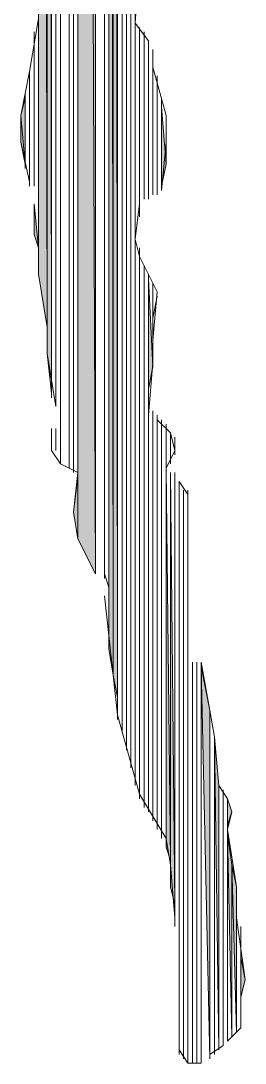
# Model space of a CAD drawing. Header units: millimetres. Extents: x -30643 to 86172, y -19411 to 63186.
# Drawn here: x 83150.8 to 83186.7, y -2411.9 to -2245.5 of the extents above; entities that cross this region are included whole.
import ezdxf

# ---------------------------------------------------------------- set-up
doc = ezdxf.new("R2010")
doc.units = ezdxf.units.MM

msp = doc.modelspace()

# ---------------------------------------------------------------- hatches: boundary and pattern name
h = msp.add_hatch(color=0)
h.dxf.hatch_style = 2
h.paths.add_polyline_path([(83164.84, -2345.75), (83165.54, -2349.97), (83164.84, -1642.07)])
h = msp.add_hatch(color=0)
h.dxf.hatch_style = 2
h.paths.add_polyline_path([(83165.54, -2349.97), (83166.25, -2353.49), (83165.54, -1642.07)])
h = msp.add_hatch(color=0)
h.dxf.hatch_style = 2
h.paths.add_polyline_path([(83162.73, -2333.79), (83162.73, -1642.77), (83159.91, -1643.48)])
h = msp.add_hatch(color=0)
h.dxf.hatch_style = 2
h.paths.add_polyline_path([(83159.91, -2328.16), (83162.73, -2333.79), (83159.91, -1643.48)])
h = msp.add_hatch(color=0)
h.dxf.hatch_style = 2
h.paths.add_polyline_path([(83153.58, -2285.93), (83154.99, -2294.38), (83153.58, -1645.59)])
h = msp.add_hatch(color=0)
h.dxf.hatch_style = 2
h.paths.add_polyline_path([(83154.99, -2298.6), (83155.69, -2304.93), (83154.99, -1644.88)])
h = msp.add_hatch(color=0)
h.dxf.hatch_style = 2
h.paths.add_polyline_path([(83154.99, -2294.38), (83154.99, -2298.6), (83154.99, -1645.59)])
h = msp.add_hatch(color=0)
h.dxf.hatch_style = 2
h.paths.add_polyline_path([(83166.25, -2353.49), (83166.25, -2356.3), (83166.25, -2193.05)])
h = msp.add_hatch(color=0)
h.dxf.hatch_style = 2
h.paths.add_polyline_path([(83167.65, -2359.82), (83167.65, -2361.93), (83167.65, -2195.86)])
h = msp.add_hatch(color=0)
h.dxf.hatch_style = 2
h.paths.add_polyline_path([(83153.58, -2273.27), (83153.58, -2240.2), (83153.58, -2243.01)])
h = msp.add_hatch(color=0)
h.dxf.hatch_style = 2
h.paths.add_polyline_path([(83153.58, -2272.57), (83153.58, -2243.01), (83153.58, -2245.12)])
h = msp.add_hatch(color=0)
h.dxf.hatch_style = 2
h.paths.add_polyline_path([(83169.06, -2280.31), (83169.06, -2277.49), (83169.06, -2246.53)])
h = msp.add_hatch(color=0)
h.dxf.hatch_style = 2
h.paths.add_polyline_path([(83152.88, -2271.86), (83152.88, -2247.23), (83152.88, -2250.05)])
h = msp.add_hatch(color=0)
h.dxf.hatch_style = 2
h.paths.add_polyline_path([(83151.47, -2268.34), (83151.47, -2257.79), (83150.77, -2260.6)])
h = msp.add_hatch(color=0)
h.dxf.hatch_style = 2
h.paths.add_polyline_path([(83173.28, -2271.86), (83173.99, -2268.34), (83173.28, -2259.2)])
h = msp.add_hatch(color=0)
h.dxf.hatch_style = 2
h.paths.add_polyline_path([(83150.77, -2264.82), (83151.47, -2268.34), (83150.77, -2260.6)])
h = msp.add_hatch(color=0)
h.dxf.hatch_style = 2
h.paths.add_polyline_path([(83173.99, -2268.34), (83173.99, -2264.82), (83173.99, -2260.6)])
h = msp.add_hatch(color=0)
h.dxf.hatch_style = 2
h.paths.add_polyline_path([(83152.88, -2279.6), (83153.58, -2281.71), (83152.88, -2274.68)])
h = msp.add_hatch(color=0)
h.dxf.hatch_style = 2
h.paths.add_polyline_path([(83153.58, -2283.12), (83153.58, -2285.23), (83153.58, -2273.97)])
h = msp.add_hatch(color=0)
h.dxf.hatch_style = 2
h.paths.add_polyline_path([(83171.17, -2304.23), (83171.88, -2300.71), (83171.17, -2286.64)])
h = msp.add_hatch(color=0)
h.dxf.hatch_style = 2
h.paths.add_polyline_path([(83171.88, -2295.08), (83171.88, -2292.97), (83171.88, -2288.05)])
h = msp.add_hatch(color=0)
h.dxf.hatch_style = 2
h.paths.add_polyline_path([(83173.99, -2377.41), (83174.69, -2379.52), (83173.99, -2316.9)])
h = msp.add_hatch(color=0)
h.dxf.hatch_style = 2
h.paths.add_polyline_path([(83174.69, -2380.23), (83174.69, -2383.75), (83174.69, -2317.6)])
h = msp.add_hatch(color=0)
h.dxf.hatch_style = 2
h.paths.add_polyline_path([(83174.69, -2383.75), (83175.39, -2386.56), (83174.69, -2317.6)])
h = msp.add_hatch(color=0)
h.dxf.hatch_style = 2
h.paths.add_polyline_path([(83175.39, -2386.56), (83175.39, -2388.67), (83175.39, -2317.6)])
h = msp.add_hatch(color=0)
h.dxf.hatch_style = 2
h.paths.add_polyline_path([(83159.91, -2328.16), (83159.91, -2318.3), (83159.21, -2323.93)])
h = msp.add_hatch(color=0)
h.dxf.hatch_style = 2
h.paths.add_polyline_path([(83181.02, -2411.19), (83181.02, -2355.6), (83179.62, -2348.56)])
h = msp.add_hatch(color=0)
h.dxf.hatch_style = 2
h.paths.add_polyline_path([(83181.02, -2410.49), (83181.02, -2359.12), (83181.02, -2355.6)])
h = msp.add_hatch(color=0)
h.dxf.hatch_style = 2
h.paths.add_polyline_path([(83182.43, -2409.78), (83182.43, -2367.56), (83181.73, -2359.82)])
h = msp.add_hatch(color=0)
h.dxf.hatch_style = 2
h.paths.add_polyline_path([(83183.84, -2373.89), (83184.54, -2371.78), (83183.84, -2369.67)])
h = msp.add_hatch(color=0)
h.dxf.hatch_style = 2
h.paths.add_polyline_path([(83184.54, -2407.67), (83184.54, -2380.23), (83183.84, -2375.3)])
h = msp.add_hatch(color=0)
h.dxf.hatch_style = 2
h.paths.add_polyline_path([(83185.25, -2406.97), (83185.25, -2383.75), (83184.54, -2380.23)])
h = msp.add_hatch(color=0)
h.dxf.hatch_style = 2
h.paths.add_polyline_path([(83185.25, -2406.26), (83185.25, -2388.67), (83185.25, -2383.75)])
h = msp.add_hatch(color=0)
h.dxf.hatch_style = 2
h.paths.add_polyline_path([(83185.95, -2406.26), (83185.95, -2403.45), (83185.95, -2390.08)])
h = msp.add_hatch(color=0)
h.dxf.hatch_style = 2
h.paths.add_polyline_path([(83185.95, -2403.45), (83185.95, -2393.6), (83185.95, -2390.08)])
h = msp.add_hatch(color=0)
h.dxf.hatch_style = 2
h.paths.add_polyline_path([(83185.95, -2403.45), (83185.95, -2401.34), (83185.95, -2393.6)])
h = msp.add_hatch(color=0)
h.dxf.hatch_style = 2
h.paths.add_polyline_path([(83185.95, -2401.34), (83186.65, -2398.52), (83185.95, -2395.01)])

# ---------------------------------------------------------------- linework, layer by layer
at = {"color": 0, "lineweight": 0}
for points in [[(83164.84, -2335.9), (83164.84, -1642.07)], [(83164.84, -2345.75), (83165.54, -2349.97), (83164.84, -1642.07)], [(83165.54, -2349.97), (83165.54, -1642.07)], [(83165.54, -2349.97), (83166.25, -2353.49), (83165.54, -1642.07)], [(83166.25, -2353.49), (83166.25, -1642.07)], [(83158.51, -2316.9), (83158.51, -1644.18)], [(83158.51, -2316.9), (83158.51, -1644.18)], [(83159.21, -2317.6), (83159.21, -1644.18)], [(83159.21, -2317.6), (83159.21, -1644.18)], [(83162.73, -2333.79), (83162.73, -1642.77), (83159.91, -1643.48)], [(83159.91, -2317.6), (83159.91, -1643.48)], [(83159.91, -2317.6), (83159.91, -1643.48)], [(83159.91, -2317.6), (83159.91, -1643.48)], [(83159.91, -2328.16), (83162.73, -2333.79), (83159.91, -1643.48)], [(83162.73, -2333.79), (83162.73, -1642.77)], [(83164.14, -2333.79), (83164.14, -1642.77)], [(83164.14, -2333.79), (83164.14, -1642.77)], [(83164.14, -2334.49), (83164.14, -1642.77)], [(83164.14, -2334.49), (83164.14, -1642.77)], [(83153.58, -2273.27), (83153.58, -1645.59)], [(83153.58, -2273.97), (83153.58, -1645.59)], [(83153.58, -2285.23), (83153.58, -1645.59)], [(83153.58, -2285.93), (83153.58, -1645.59)], [(83153.58, -2285.93), (83154.99, -2294.38), (83153.58, -1645.59)], [(83154.99, -2298.6), (83154.99, -1644.88)], [(83154.99, -2298.6), (83155.69, -2304.93), (83154.99, -1644.88)], [(83154.99, -2294.38), (83154.99, -1645.59)], [(83154.99, -2294.38), (83154.99, -2298.6), (83154.99, -1645.59)], [(83155.69, -2304.93), (83155.69, -1644.88)], [(83155.69, -2304.93), (83155.69, -1644.88)], [(83155.69, -2305.64), (83155.69, -1644.88)], [(83155.69, -2305.64), (83155.69, -1644.88)], [(83156.39, -2307.05), (83156.39, -1644.88)], [(83156.39, -2307.05), (83156.39, -1644.88)], [(83157.1, -2307.75), (83157.1, -1644.88)], [(83157.1, -2307.75), (83157.1, -1644.88)], [(83157.1, -2308.45), (83157.1, -1644.88)], [(83157.1, -2316.19), (83157.1, -1644.88)], [(83157.1, -2316.19), (83157.1, -1644.88)], [(83157.1, -2316.19), (83157.1, -1644.88)], [(83166.25, -2353.49), (83166.25, -2356.3), (83166.25, -2193.05)], [(83166.25, -2356.3), (83166.25, -2194.46)], [(83166.25, -2356.3), (83166.25, -2194.46)], [(83166.25, -2356.3), (83166.25, -2194.46)], [(83166.25, -2356.3), (83166.25, -2194.46)], [(83166.25, -2357.01), (83166.25, -2194.46)], [(83166.25, -2357.01), (83166.25, -2194.46)], [(83166.95, -2357.71), (83166.95, -2195.16)], [(83166.95, -2357.71), (83166.95, -2195.16)], [(83166.95, -2358.41), (83166.95, -2195.86)], [(83166.95, -2358.41), (83166.95, -2195.86)], [(83166.95, -2358.41), (83166.95, -2195.86)], [(83166.95, -2358.41), (83166.95, -2195.86)], [(83166.95, -2359.12), (83166.95, -2195.86)], [(83166.95, -2359.12), (83166.95, -2195.86)], [(83166.95, -2359.12), (83166.95, -2195.86)], [(83166.95, -2359.12), (83166.95, -2195.86)], [(83167.65, -2359.82), (83167.65, -2195.86)], [(83167.65, -2359.82), (83167.65, -2195.86)], [(83167.65, -2359.82), (83167.65, -2195.86)], [(83167.65, -2359.82), (83167.65, -2361.93), (83167.65, -2195.86)], [(83167.65, -2361.93), (83167.65, -2195.86)], [(83167.65, -2361.93), (83167.65, -2195.86)], [(83167.65, -2361.93), (83167.65, -2195.86)], [(83167.65, -2361.93), (83167.65, -2195.86)], [(83167.65, -2361.93), (83167.65, -2195.86)], [(83167.65, -2361.93), (83167.65, -2195.86)], [(83168.36, -2363.34), (83168.36, -2196.57)], [(83168.36, -2363.34), (83168.36, -2216.27)], [(83168.36, -2363.34), (83168.36, -2216.97)], [(83168.36, -2363.34), (83168.36, -2216.97)], [(83168.36, -2363.34), (83168.36, -2216.97)], [(83168.36, -2363.34), (83168.36, -2216.97)], [(83168.36, -2364.04), (83168.36, -2216.97)], [(83168.36, -2364.04), (83168.36, -2216.97)], [(83168.36, -2364.04), (83168.36, -2217.68)], [(83168.36, -2364.04), (83168.36, -2217.68)], [(83168.36, -2364.04), (83168.36, -2217.68)], [(83168.36, -2364.04), (83168.36, -2217.68)], [(83168.36, -2364.75), (83168.36, -2218.38)], [(83168.36, -2364.75), (83168.36, -2218.38)], [(83169.06, -2365.45), (83169.06, -2218.38)], [(83169.06, -2365.45), (83169.06, -2218.38)], [(83169.06, -2365.45), (83169.06, -2218.38)], [(83169.06, -2365.45), (83169.06, -2218.38)], [(83169.06, -2365.45), (83169.06, -2218.38)], [(83169.06, -2365.45), (83169.06, -2218.38)], [(83169.06, -2365.45), (83169.06, -2218.38)], [(83169.06, -2245.83), (83169.06, -2218.38)], [(83169.06, -2245.83), (83169.06, -2218.38)], [(83169.06, -2245.83), (83169.06, -2218.38)], [(83153.58, -2273.27), (83153.58, -2240.2), (83153.58, -2243.01)], [(83153.58, -2272.57), (83153.58, -2243.01), (83153.58, -2245.12)], [(83153.58, -2272.57), (83153.58, -2243.01)], [(83153.58, -2271.86), (83153.58, -2245.12)], [(83153.58, -2271.86), (83153.58, -2245.12)], [(83153.58, -2272.57), (83153.58, -2245.12)], [(83153.58, -2272.57), (83153.58, -2245.12)], [(83153.58, -2271.86), (83153.58, -2245.83)], [(83153.58, -2271.86), (83153.58, -2245.83)], [(83169.06, -2365.45), (83169.06, -2245.83)], [(83169.06, -2365.45), (83169.06, -2245.83)], [(83169.06, -2365.45), (83169.06, -2245.83)], [(83169.06, -2365.45), (83169.06, -2245.83)], [(83169.06, -2365.45), (83169.06, -2245.83)], [(83169.06, -2365.45), (83169.06, -2245.83)], [(83169.06, -2365.45), (83169.06, -2245.83)], [(83169.06, -2365.45), (83169.06, -2245.83)], [(83169.06, -2365.45), (83169.06, -2245.83)], [(83169.06, -2366.15), (83169.06, -2245.83)], [(83169.06, -2366.15), (83169.06, -2245.83)], [(83169.06, -2366.15), (83169.06, -2245.83)], [(83169.06, -2366.15), (83169.06, -2245.83)], [(83169.06, -2366.86), (83169.06, -2246.53)], [(83169.06, -2366.86), (83169.06, -2246.53)], [(83169.06, -2366.86), (83169.06, -2246.53)], [(83169.06, -2280.31), (83169.06, -2277.49), (83169.06, -2246.53)], [(83169.06, -2277.49), (83169.06, -2246.53)], [(83169.06, -2277.49), (83169.06, -2246.53)], [(83169.76, -2276.79), (83169.76, -2246.53)], [(83169.76, -2276.79), (83169.76, -2246.53)], [(83169.76, -2276.79), (83169.76, -2246.53)], [(83169.76, -2276.79), (83169.76, -2246.53)], [(83169.76, -2276.79), (83169.76, -2246.53)], [(83169.76, -2276.79), (83169.76, -2246.53)], [(83169.76, -2276.08), (83169.76, -2246.53)], [(83169.76, -2276.08), (83169.76, -2246.53)], [(83169.76, -2276.08), (83169.76, -2246.53)], [(83169.76, -2276.08), (83169.76, -2246.53)], [(83152.88, -2271.86), (83152.88, -2247.23), (83152.88, -2250.05)], [(83152.88, -2271.86), (83152.88, -2247.23)], [(83169.76, -2274.68), (83169.76, -2247.23)], [(83169.76, -2274.68), (83169.76, -2247.23)], [(83169.76, -2274.68), (83169.76, -2247.23)], [(83169.76, -2274.68), (83169.76, -2247.23)], [(83169.76, -2273.97), (83169.76, -2247.23)], [(83169.76, -2273.97), (83169.76, -2247.23)], [(83169.76, -2273.97), (83169.76, -2247.23)], [(83169.76, -2273.97), (83169.76, -2247.23)], [(83169.76, -2273.97), (83169.76, -2247.23)], [(83169.76, -2273.97), (83169.76, -2247.23)], [(83169.76, -2273.97), (83169.76, -2247.23)], [(83169.76, -2273.97), (83169.76, -2247.23)], [(83169.76, -2273.97), (83169.76, -2247.23)], [(83169.76, -2273.97), (83169.76, -2247.23)], [(83169.76, -2273.97), (83169.76, -2247.23)], [(83169.76, -2273.97), (83169.76, -2247.23)], [(83169.76, -2273.97), (83169.76, -2247.23)], [(83169.76, -2273.97), (83169.76, -2247.23)], [(83169.76, -2273.97), (83169.76, -2247.23)], [(83169.76, -2273.97), (83169.76, -2247.23)], [(83169.76, -2273.97), (83169.76, -2247.23)], [(83169.76, -2273.97), (83169.76, -2247.23)], [(83170.47, -2273.97), (83170.47, -2247.23)], [(83170.47, -2273.97), (83170.47, -2247.23)], [(83170.47, -2273.97), (83170.47, -2247.94)], [(83170.47, -2273.97), (83170.47, -2247.94)], [(83170.47, -2273.97), (83170.47, -2247.94)], [(83170.47, -2273.97), (83170.47, -2247.94)], [(83170.47, -2273.97), (83170.47, -2247.94)], [(83170.47, -2273.97), (83170.47, -2247.94)], [(83170.47, -2273.97), (83170.47, -2247.94)], [(83170.47, -2273.97), (83170.47, -2247.94)], [(83170.47, -2273.97), (83170.47, -2247.94)], [(83170.47, -2273.97), (83170.47, -2247.94)], [(83170.47, -2273.97), (83170.47, -2247.94)], [(83170.47, -2273.97), (83170.47, -2247.94)], [(83170.47, -2273.97), (83170.47, -2247.94)], [(83170.47, -2273.97), (83170.47, -2247.94)], [(83170.47, -2273.97), (83170.47, -2247.94)], [(83170.47, -2273.97), (83170.47, -2247.94)], [(83170.47, -2273.97), (83170.47, -2247.94)], [(83170.47, -2273.97), (83170.47, -2247.94)], [(83170.47, -2273.97), (83170.47, -2247.94)], [(83170.47, -2273.97), (83170.47, -2247.94)], [(83170.47, -2273.97), (83170.47, -2247.94)], [(83170.47, -2273.97), (83170.47, -2247.94)], [(83170.47, -2273.97), (83170.47, -2247.94)], [(83170.47, -2273.97), (83170.47, -2247.94)], [(83171.17, -2273.97), (83171.17, -2248.64)], [(83171.17, -2273.97), (83171.17, -2248.64)], [(83171.17, -2273.97), (83171.17, -2248.64)], [(83171.17, -2273.97), (83171.17, -2248.64)], [(83171.17, -2273.97), (83171.17, -2248.64)], [(83171.17, -2273.97), (83171.17, -2248.64)], [(83171.17, -2273.97), (83171.17, -2248.64)], [(83171.17, -2273.97), (83171.17, -2248.64)], [(83171.17, -2273.97), (83171.17, -2248.64)], [(83171.17, -2273.97), (83171.17, -2248.64)], [(83171.17, -2273.97), (83171.17, -2248.64)], [(83171.17, -2273.97), (83171.17, -2248.64)], [(83171.17, -2273.97), (83171.17, -2248.64)], [(83171.17, -2273.97), (83171.17, -2248.64)], [(83171.17, -2273.97), (83171.17, -2249.34)], [(83171.17, -2273.97), (83171.17, -2249.34)], [(83171.17, -2273.97), (83171.17, -2249.34)], [(83171.17, -2273.97), (83171.17, -2249.34)], [(83171.17, -2273.97), (83171.17, -2249.34)], [(83171.17, -2273.97), (83171.17, -2249.34)], [(83171.17, -2273.97), (83171.17, -2249.34)], [(83171.17, -2273.97), (83171.17, -2249.34)], [(83171.17, -2273.97), (83171.17, -2249.34)], [(83171.17, -2273.97), (83171.17, -2249.34)], [(83171.17, -2273.97), (83171.17, -2249.34)], [(83171.17, -2273.97), (83171.17, -2249.34)], [(83171.17, -2273.97), (83171.17, -2249.34)], [(83171.17, -2273.97), (83171.17, -2249.34)], [(83152.88, -2271.86), (83152.88, -2250.05)], [(83152.88, -2271.86), (83152.88, -2250.05)], [(83152.88, -2271.86), (83152.88, -2250.75)], [(83152.88, -2271.86), (83152.88, -2250.75)], [(83171.88, -2273.27), (83171.88, -2250.05)], [(83171.88, -2273.27), (83171.88, -2250.05)], [(83171.88, -2273.27), (83171.88, -2250.05)], [(83171.88, -2273.27), (83171.88, -2250.05)], [(83171.88, -2273.27), (83171.88, -2250.05)], [(83171.88, -2273.27), (83171.88, -2250.05)], [(83171.88, -2273.27), (83171.88, -2250.05)], [(83171.88, -2273.27), (83171.88, -2250.05)], [(83171.88, -2273.27), (83171.88, -2250.75)], [(83171.88, -2273.27), (83171.88, -2250.75)], [(83171.88, -2273.27), (83171.88, -2251.45)], [(83171.88, -2273.27), (83171.88, -2251.45)], [(83171.88, -2273.27), (83171.88, -2251.45)], [(83171.88, -2273.27), (83171.88, -2251.45)], [(83152.88, -2271.86), (83152.88, -2252.16)], [(83152.88, -2271.86), (83152.88, -2252.16)], [(83171.88, -2273.27), (83171.88, -2252.16)], [(83171.88, -2273.27), (83171.88, -2252.16)], [(83171.88, -2273.27), (83171.88, -2252.86)], [(83171.88, -2273.27), (83171.88, -2252.86)], [(83171.88, -2273.27), (83171.88, -2252.86)], [(83171.88, -2273.27), (83171.88, -2252.86)], [(83171.88, -2273.27), (83171.88, -2252.86)], [(83171.88, -2273.27), (83171.88, -2252.86)], [(83152.17, -2271.86), (83152.17, -2253.57)], [(83152.17, -2271.86), (83152.17, -2253.57)], [(83152.17, -2271.16), (83152.17, -2254.27)], [(83152.17, -2271.16), (83152.17, -2254.27)], [(83152.17, -2270.45), (83152.17, -2254.97)], [(83152.17, -2270.45), (83152.17, -2254.97)], [(83171.88, -2273.27), (83171.88, -2253.57)], [(83171.88, -2273.27), (83171.88, -2253.57)], [(83172.58, -2273.27), (83172.58, -2254.27)], [(83172.58, -2273.27), (83172.58, -2254.27)], [(83172.58, -2273.27), (83172.58, -2254.97)], [(83172.58, -2273.27), (83172.58, -2254.97)], [(83172.58, -2273.27), (83172.58, -2254.97)], [(83172.58, -2273.27), (83172.58, -2254.97)], [(83172.58, -2273.27), (83172.58, -2254.97)], [(83172.58, -2273.27), (83172.58, -2254.97)], [(83152.17, -2270.45), (83152.17, -2255.68)], [(83152.17, -2270.45), (83152.17, -2255.68)], [(83172.58, -2273.27), (83172.58, -2255.68)], [(83172.58, -2273.27), (83172.58, -2255.68)], [(83172.58, -2273.27), (83172.58, -2256.38)], [(83172.58, -2273.27), (83172.58, -2256.38)], [(83151.47, -2268.34), (83151.47, -2257.79), (83150.77, -2260.6)], [(83151.47, -2268.34), (83151.47, -2257.08)], [(83151.47, -2268.34), (83151.47, -2257.08)], [(83151.47, -2269.05), (83151.47, -2257.08)], [(83151.47, -2269.05), (83151.47, -2257.08)], [(83151.47, -2268.34), (83151.47, -2257.79)], [(83172.58, -2273.27), (83172.58, -2257.08)], [(83172.58, -2273.27), (83172.58, -2257.08)], [(83172.58, -2273.27), (83172.58, -2257.08)], [(83172.58, -2273.27), (83172.58, -2257.08)], [(83172.58, -2273.27), (83172.58, -2257.08)], [(83172.58, -2273.27), (83172.58, -2257.08)], [(83173.28, -2272.57), (83173.28, -2257.79)], [(83173.28, -2272.57), (83173.28, -2257.79)], [(83173.28, -2272.57), (83173.28, -2258.49)], [(83173.28, -2272.57), (83173.28, -2258.49)], [(83173.28, -2272.57), (83173.28, -2259.2)], [(83173.28, -2272.57), (83173.28, -2259.2)], [(83173.28, -2271.86), (83173.28, -2259.2)], [(83173.28, -2271.86), (83173.99, -2268.34), (83173.28, -2259.2)], [(83150.77, -2264.82), (83150.77, -2260.6)], [(83150.77, -2264.82), (83151.47, -2268.34), (83150.77, -2260.6)], [(83173.99, -2268.34), (83173.99, -2260.6)], [(83173.99, -2268.34), (83173.99, -2260.6)], [(83173.99, -2268.34), (83173.99, -2260.6)], [(83173.99, -2268.34), (83173.99, -2260.6)], [(83173.99, -2268.34), (83173.99, -2260.6)], [(83173.99, -2268.34), (83173.99, -2264.82), (83173.99, -2260.6)], [(83152.88, -2279.6), (83152.88, -2274.68)], [(83152.88, -2279.6), (83153.58, -2281.71), (83152.88, -2274.68)], [(83153.58, -2282.42), (83153.58, -2273.97)], [(83153.58, -2282.42), (83153.58, -2273.97)], [(83153.58, -2283.12), (83153.58, -2273.97)], [(83153.58, -2283.12), (83153.58, -2273.97)], [(83153.58, -2283.12), (83153.58, -2273.97)], [(83153.58, -2283.12), (83153.58, -2285.23), (83153.58, -2273.97)], [(83153.58, -2285.23), (83153.58, -2273.97)], [(83153.58, -2281.71), (83153.58, -2274.68)], [(83153.58, -2281.71), (83153.58, -2274.68)], [(83153.58, -2281.71), (83153.58, -2274.68)], [(83153.58, -2281.71), (83153.58, -2274.68)], [(83152.88, -2276.08), (83152.88, -2279.6)], [(83169.06, -2366.86), (83169.06, -2280.31)], [(83169.06, -2367.56), (83169.06, -2281.01)], [(83169.06, -2367.56), (83169.06, -2281.01)], [(83169.76, -2368.27), (83169.76, -2281.71)], [(83169.76, -2368.27), (83169.76, -2281.71)], [(83169.76, -2368.27), (83169.76, -2281.71)], [(83169.76, -2368.27), (83169.76, -2281.71)], [(83169.76, -2368.27), (83169.76, -2281.71)], [(83169.76, -2368.27), (83169.76, -2281.71)], [(83169.76, -2368.27), (83169.76, -2282.42)], [(83169.76, -2368.27), (83169.76, -2282.42)], [(83169.76, -2368.27), (83169.76, -2282.42)], [(83169.76, -2368.27), (83169.76, -2282.42)], [(83169.76, -2368.97), (83169.76, -2283.12)], [(83169.76, -2368.97), (83169.76, -2283.12)], [(83169.76, -2368.97), (83169.76, -2283.12)], [(83169.76, -2368.97), (83169.76, -2283.12)], [(83169.76, -2368.97), (83169.76, -2283.12)], [(83169.76, -2368.97), (83169.76, -2283.12)], [(83169.76, -2368.97), (83169.76, -2283.12)], [(83169.76, -2368.97), (83169.76, -2283.12)], [(83169.76, -2368.97), (83169.76, -2283.12)], [(83169.76, -2368.97), (83169.76, -2283.12)], [(83169.76, -2368.97), (83169.76, -2283.12)], [(83169.76, -2368.97), (83169.76, -2283.12)], [(83169.76, -2368.97), (83169.76, -2283.12)], [(83169.76, -2368.97), (83169.76, -2283.12)], [(83169.76, -2369.67), (83169.76, -2283.82)], [(83169.76, -2369.67), (83169.76, -2283.82)], [(83169.76, -2369.67), (83169.76, -2283.82)], [(83169.76, -2369.67), (83169.76, -2283.82)], [(83169.76, -2369.67), (83169.76, -2283.82)], [(83169.76, -2369.67), (83169.76, -2283.82)], [(83169.76, -2369.67), (83169.76, -2283.82)], [(83169.76, -2369.67), (83169.76, -2283.82)], [(83170.47, -2369.67), (83170.47, -2284.53)], [(83170.47, -2369.67), (83170.47, -2284.53)], [(83170.47, -2369.67), (83170.47, -2284.53)], [(83170.47, -2369.67), (83170.47, -2284.53)], [(83170.47, -2369.67), (83170.47, -2284.53)], [(83170.47, -2369.67), (83170.47, -2284.53)], [(83170.47, -2370.38), (83170.47, -2284.53)], [(83170.47, -2370.38), (83170.47, -2284.53)], [(83170.47, -2370.38), (83170.47, -2284.53)], [(83170.47, -2370.38), (83170.47, -2284.53)], [(83170.47, -2370.38), (83170.47, -2285.23)], [(83170.47, -2370.38), (83170.47, -2285.23)], [(83170.47, -2370.38), (83170.47, -2285.23)], [(83170.47, -2370.38), (83170.47, -2285.23)], [(83170.47, -2370.38), (83170.47, -2285.23)], [(83170.47, -2370.38), (83170.47, -2285.23)], [(83170.47, -2370.38), (83170.47, -2285.23)], [(83170.47, -2370.38), (83170.47, -2285.23)], [(83170.47, -2370.38), (83170.47, -2285.23)], [(83170.47, -2370.38), (83170.47, -2285.23)], [(83170.47, -2371.08), (83170.47, -2285.23)], [(83170.47, -2371.08), (83170.47, -2285.23)], [(83170.47, -2371.08), (83170.47, -2285.23)], [(83170.47, -2371.08), (83170.47, -2285.23)], [(83170.47, -2371.08), (83170.47, -2285.23)], [(83170.47, -2371.08), (83170.47, -2285.23)], [(83171.17, -2371.08), (83171.17, -2285.93)], [(83171.17, -2371.08), (83171.17, -2285.93)], [(83171.17, -2371.08), (83171.17, -2285.93)], [(83171.17, -2371.08), (83171.17, -2285.93)], [(83171.17, -2371.08), (83171.17, -2285.93)], [(83171.17, -2371.08), (83171.17, -2285.93)], [(83171.17, -2371.08), (83171.17, -2285.93)], [(83171.17, -2371.08), (83171.17, -2285.93)], [(83171.17, -2371.78), (83171.17, -2285.93)], [(83171.17, -2308.45), (83171.17, -2285.93)], [(83171.17, -2307.75), (83171.17, -2285.93)], [(83171.17, -2307.75), (83171.17, -2285.93)], [(83171.17, -2307.75), (83171.17, -2285.93)], [(83171.17, -2307.75), (83171.17, -2285.93)], [(83171.17, -2307.05), (83171.17, -2285.93)], [(83171.17, -2307.05), (83171.17, -2285.93)], [(83171.17, -2306.34), (83171.17, -2286.64)], [(83171.17, -2306.34), (83171.17, -2286.64)], [(83171.17, -2306.34), (83171.17, -2286.64)], [(83171.17, -2306.34), (83171.17, -2286.64)], [(83171.17, -2305.64), (83171.17, -2286.64)], [(83171.17, -2305.64), (83171.17, -2286.64)], [(83171.17, -2305.64), (83171.17, -2286.64)], [(83171.17, -2305.64), (83171.17, -2286.64)], [(83171.17, -2304.23), (83171.17, -2286.64)], [(83171.17, -2304.23), (83171.17, -2286.64)], [(83171.17, -2304.23), (83171.17, -2286.64)], [(83171.17, -2304.23), (83171.88, -2300.71), (83171.17, -2286.64)], [(83171.88, -2300.71), (83171.88, -2287.34)], [(83171.88, -2300.71), (83171.88, -2287.34)], [(83171.88, -2300.71), (83171.88, -2287.34)], [(83171.88, -2300.71), (83171.88, -2287.34)], [(83171.88, -2300.71), (83171.88, -2287.34)], [(83171.88, -2300.71), (83171.88, -2287.34)], [(83171.88, -2300.01), (83171.88, -2287.34)], [(83171.88, -2300.01), (83171.88, -2287.34)], [(83171.88, -2299.3), (83171.88, -2287.34)], [(83171.88, -2299.3), (83171.88, -2287.34)], [(83171.88, -2298.6), (83171.88, -2287.34)], [(83171.88, -2298.6), (83171.88, -2287.34)], [(83171.88, -2297.19), (83171.88, -2287.34)], [(83171.88, -2297.19), (83171.88, -2287.34)], [(83171.88, -2296.49), (83171.88, -2287.34)], [(83171.88, -2296.49), (83171.88, -2287.34)], [(83171.88, -2295.79), (83171.88, -2288.05)], [(83171.88, -2295.79), (83171.88, -2288.05)], [(83171.88, -2295.79), (83171.88, -2288.05)], [(83171.88, -2295.79), (83171.88, -2288.05)], [(83171.88, -2295.08), (83171.88, -2288.05)], [(83171.88, -2295.08), (83171.88, -2292.97), (83171.88, -2288.05)], [(83171.88, -2292.97), (83171.88, -2288.05)], [(83171.88, -2292.97), (83172.58, -2289.45)], [(83171.88, -2372.49), (83171.88, -2307.75)], [(83171.88, -2372.49), (83171.88, -2307.75)], [(83171.88, -2372.49), (83171.88, -2307.75)], [(83171.88, -2372.49), (83171.88, -2307.75)], [(83171.88, -2372.49), (83171.88, -2307.75)], [(83171.88, -2372.49), (83171.88, -2307.75)], [(83171.88, -2372.49), (83171.88, -2307.75)], [(83171.88, -2372.49), (83171.88, -2307.75)], [(83171.88, -2372.49), (83171.88, -2307.75)], [(83171.88, -2372.49), (83171.88, -2307.75)], [(83171.88, -2372.49), (83171.88, -2307.75)], [(83171.88, -2372.49), (83171.88, -2307.75)], [(83171.88, -2372.49), (83171.88, -2307.75)], [(83171.88, -2372.49), (83171.88, -2307.75)], [(83171.88, -2372.49), (83171.88, -2307.75)], [(83171.88, -2372.49), (83171.88, -2307.75)], [(83171.88, -2373.19), (83171.88, -2307.75)], [(83171.88, -2373.19), (83171.88, -2307.75)], [(83171.88, -2373.19), (83171.88, -2307.75)], [(83171.88, -2373.19), (83171.88, -2307.75)], [(83171.88, -2373.19), (83171.88, -2307.75)], [(83171.88, -2373.19), (83171.88, -2307.75)], [(83157.1, -2316.19), (83157.1, -2308.45)], [(83157.1, -2315.49), (83157.1, -2309.86)], [(83157.1, -2315.49), (83157.1, -2309.86)], [(83171.17, -2371.78), (83171.17, -2308.45)], [(83171.17, -2371.78), (83171.17, -2308.45)], [(83171.17, -2371.78), (83171.17, -2308.45)], [(83171.17, -2371.78), (83171.17, -2308.45)], [(83171.17, -2371.78), (83171.17, -2308.45)], [(83171.17, -2371.78), (83171.17, -2308.45)], [(83171.17, -2371.78), (83171.17, -2308.45)], [(83171.17, -2371.78), (83171.17, -2308.45)], [(83171.17, -2371.78), (83171.17, -2308.45)], [(83171.17, -2371.78), (83171.17, -2308.45)], [(83171.17, -2371.78), (83171.17, -2308.45)], [(83171.17, -2371.78), (83171.17, -2308.45)], [(83171.17, -2371.78), (83171.17, -2308.45)], [(83171.17, -2371.78), (83171.17, -2308.45)], [(83171.17, -2371.78), (83171.17, -2308.45)], [(83171.17, -2371.78), (83171.17, -2308.45)], [(83171.17, -2371.78), (83171.17, -2308.45)], [(83171.17, -2371.78), (83171.17, -2308.45)], [(83171.17, -2371.78), (83171.17, -2308.45)], [(83171.88, -2373.19), (83171.88, -2308.45)], [(83171.88, -2373.19), (83171.88, -2308.45)], [(83172.58, -2373.89), (83172.58, -2308.45)], [(83172.58, -2373.89), (83172.58, -2308.45)], [(83172.58, -2373.89), (83172.58, -2308.45)], [(83172.58, -2373.89), (83172.58, -2308.45)], [(83172.58, -2373.89), (83172.58, -2308.45)], [(83172.58, -2373.89), (83172.58, -2308.45)], [(83172.58, -2373.89), (83172.58, -2308.45)], [(83172.58, -2373.89), (83172.58, -2308.45)], [(83172.58, -2373.89), (83172.58, -2308.45)], [(83172.58, -2373.89), (83172.58, -2308.45)], [(83172.58, -2374.6), (83172.58, -2309.16)], [(83172.58, -2374.6), (83172.58, -2309.16)], [(83172.58, -2374.6), (83172.58, -2309.16)], [(83172.58, -2374.6), (83172.58, -2309.16)], [(83172.58, -2374.6), (83172.58, -2309.16)], [(83172.58, -2374.6), (83172.58, -2309.16)], [(83172.58, -2374.6), (83172.58, -2309.16)], [(83172.58, -2374.6), (83172.58, -2309.16)], [(83173.28, -2375.3), (83173.28, -2309.16)], [(83173.28, -2375.3), (83173.28, -2309.16)], [(83173.28, -2375.3), (83173.28, -2309.86)], [(83173.28, -2375.3), (83173.28, -2309.86)], [(83173.28, -2375.3), (83173.28, -2309.86)], [(83173.28, -2375.3), (83173.28, -2309.86)], [(83173.28, -2376.01), (83173.28, -2309.86)], [(83173.28, -2376.01), (83173.28, -2309.86)], [(83173.99, -2376.01), (83173.99, -2309.86)], [(83173.99, -2376.01), (83173.99, -2309.86)], [(83173.99, -2376.01), (83173.99, -2309.86)], [(83173.99, -2376.01), (83173.99, -2309.86)], [(83173.99, -2376.01), (83173.99, -2309.86)], [(83173.99, -2376.01), (83173.99, -2309.86)], [(83155.69, -2314.08), (83155.69, -2310.56)], [(83155.69, -2314.08), (83155.69, -2310.56)], [(83156.39, -2314.08), (83156.39, -2310.56)], [(83156.39, -2314.08), (83156.39, -2310.56)], [(83173.99, -2377.41), (83173.99, -2310.56)], [(83173.99, -2377.41), (83173.99, -2310.56)], [(83173.99, -2377.41), (83173.99, -2310.56)], [(83173.99, -2316.9), (83173.99, -2310.56)], [(83173.99, -2316.9), (83173.99, -2310.56)], [(83173.99, -2316.9), (83173.99, -2310.56)], [(83174.69, -2316.19), (83174.69, -2311.27)], [(83174.69, -2316.19), (83174.69, -2311.27)], [(83174.69, -2315.49), (83174.69, -2311.27)], [(83174.69, -2315.49), (83174.69, -2311.27)], [(83174.69, -2315.49), (83174.69, -2311.27)], [(83174.69, -2315.49), (83174.69, -2311.27)], [(83174.69, -2314.79), (83174.69, -2311.27)], [(83174.69, -2314.79), (83174.69, -2311.27)], [(83175.39, -2314.79), (83175.39, -2311.97)], [(83175.39, -2314.79), (83175.39, -2311.97)], [(83175.39, -2314.79), (83175.39, -2311.97)], [(83175.39, -2314.79), (83175.39, -2311.97)], [(83175.39, -2314.79), (83175.39, -2312.67)], [(83175.39, -2314.79), (83175.39, -2312.67)], [(83159.91, -2328.16), (83159.91, -2317.6)], [(83173.99, -2377.41), (83173.99, -2316.9)], [(83173.99, -2377.41), (83173.99, -2316.9)], [(83173.99, -2377.41), (83174.69, -2379.52), (83173.99, -2316.9)], [(83174.69, -2379.52), (83174.69, -2317.6)], [(83174.69, -2379.52), (83174.69, -2317.6)], [(83174.69, -2379.52), (83174.69, -2317.6)], [(83174.69, -2379.52), (83174.69, -2317.6)], [(83174.69, -2380.23), (83174.69, -2317.6)], [(83174.69, -2380.23), (83174.69, -2383.75), (83174.69, -2317.6)], [(83174.69, -2383.75), (83174.69, -2317.6)], [(83174.69, -2383.75), (83175.39, -2386.56), (83174.69, -2317.6)], [(83175.39, -2386.56), (83175.39, -2317.6)], [(83175.39, -2386.56), (83175.39, -2388.67), (83175.39, -2317.6)], [(83175.39, -2388.67), (83175.39, -2317.6)], [(83175.39, -2390.08), (83175.39, -2317.6)], [(83175.39, -2390.08), (83175.39, -2317.6)], [(83175.39, -2390.08), (83175.39, -2317.6)], [(83159.91, -2328.16), (83159.91, -2318.3), (83159.21, -2323.93)], [(83159.91, -2328.16), (83159.91, -2318.3)], [(83175.39, -2390.08), (83175.39, -2318.3)], [(83175.39, -2390.08), (83175.39, -2318.3)], [(83175.39, -2390.08), (83175.39, -2318.3)], [(83175.39, -2390.08), (83175.39, -2318.3)], [(83175.39, -2390.08), (83175.39, -2318.3)], [(83175.39, -2390.08), (83175.39, -2318.3)], [(83176.1, -2390.08), (83176.1, -2319.01)], [(83176.1, -2409.78), (83176.1, -2319.01)], [(83176.1, -2410.49), (83176.1, -2319.01)], [(83176.1, -2410.49), (83176.1, -2319.01)], [(83176.1, -2410.49), (83176.1, -2319.01)], [(83176.1, -2410.49), (83176.1, -2319.01)], [(83176.8, -2411.19), (83176.8, -2320.42)], [(83176.8, -2411.19), (83176.8, -2320.42)], [(83177.5, -2411.89), (83177.5, -2320.42)], [(83177.5, -2411.89), (83177.5, -2320.42)], [(83177.5, -2411.89), (83177.5, -2321.12)], [(83164.84, -2345.75), (83164.84, -2335.9)], [(83177.5, -2411.89), (83177.5, -2347.86)], [(83178.21, -2411.89), (83178.21, -2347.86)], [(83178.21, -2411.89), (83178.21, -2347.86)], [(83178.91, -2411.89), (83178.91, -2347.86)], [(83178.91, -2411.89), (83178.91, -2347.86)], [(83178.91, -2411.89), (83178.91, -2347.86)], [(83178.91, -2411.89), (83178.91, -2347.86)], [(83179.62, -2411.89), (83179.62, -2347.86)], [(83179.62, -2411.89), (83179.62, -2347.86)], [(83179.62, -2411.89), (83179.62, -2347.86)], [(83179.62, -2411.89), (83179.62, -2347.86)], [(83179.62, -2411.89), (83179.62, -2348.56)], [(83179.62, -2411.89), (83179.62, -2348.56)], [(83181.02, -2411.19), (83181.02, -2355.6), (83179.62, -2348.56)], [(83181.02, -2411.19), (83181.02, -2355.6)], [(83181.02, -2410.49), (83181.02, -2359.12), (83181.02, -2355.6)], [(83181.02, -2410.49), (83181.02, -2359.12)], [(83181.73, -2410.49), (83181.73, -2359.82)], [(83181.73, -2410.49), (83181.73, -2359.82)], [(83182.43, -2409.78), (83182.43, -2367.56), (83181.73, -2359.82)], [(83182.43, -2409.78), (83182.43, -2367.56)], [(83183.13, -2409.08), (83183.13, -2368.27)], [(83183.13, -2409.08), (83183.13, -2368.27)], [(83183.13, -2409.08), (83183.13, -2368.27)], [(83183.13, -2409.08), (83183.13, -2368.27)], [(83183.84, -2408.38), (83183.84, -2369.67)], [(83183.84, -2374.6), (83183.84, -2369.67)], [(83183.84, -2373.89), (83183.84, -2369.67)], [(83183.84, -2373.89), (83184.54, -2371.78), (83183.84, -2369.67)], [(83183.84, -2408.38), (83183.84, -2374.6)], [(83183.84, -2407.67), (83183.84, -2375.3)], [(83183.84, -2407.67), (83183.84, -2375.3)], [(83184.54, -2407.67), (83184.54, -2380.23), (83183.84, -2375.3)], [(83184.54, -2407.67), (83184.54, -2380.23)], [(83185.25, -2406.97), (83185.25, -2383.75), (83184.54, -2380.23)], [(83185.25, -2406.97), (83185.25, -2383.75)], [(83185.25, -2406.97), (83185.25, -2383.75)], [(83185.25, -2406.97), (83185.25, -2383.75)], [(83185.25, -2406.26), (83185.25, -2388.67), (83185.25, -2383.75)], [(83185.25, -2406.26), (83185.25, -2388.67)], [(83185.95, -2406.26), (83185.95, -2390.08)], [(83185.95, -2406.26), (83185.95, -2403.45), (83185.95, -2390.08)], [(83185.95, -2403.45), (83185.95, -2393.6), (83185.95, -2390.08)], [(83185.95, -2403.45), (83185.95, -2401.34), (83185.95, -2393.6)], [(83185.95, -2401.34), (83185.95, -2395.01)], [(83185.95, -2401.34), (83186.65, -2398.52), (83185.95, -2395.01)]]:
    msp.add_lwpolyline(points, close=True, dxfattribs=at)
for points in [[(83169.06, -2245.83), (83169.76, -2235.27)], [(83153.58, -2245.12), (83152.17, -2253.57)], [(83171.17, -2248.64), (83169.06, -2245.83)], [(83171.88, -2252.86), (83171.88, -2250.05)], [(83173.99, -2260.6), (83171.88, -2252.86)], [(83152.17, -2253.57), (83150.77, -2260.6)], [(83150.77, -2260.6), (83150.77, -2264.82)], [(83173.99, -2264.82), (83173.99, -2260.6)], [(83150.77, -2264.82), (83152.17, -2271.16)], [(83173.28, -2272.57), (83173.99, -2264.82)], [(83153.58, -2271.86), (83153.58, -2273.97)], [(83169.06, -2280.31), (83169.76, -2274.68)], [(83152.88, -2275.38), (83152.88, -2279.6)], [(83152.88, -2279.6), (83153.58, -2281.71)], [(83169.76, -2283.12), (83169.06, -2280.31)], [(83153.58, -2281.71), (83153.58, -2285.93)], [(83172.58, -2288.75), (83169.76, -2283.12)], [(83153.58, -2285.93), (83154.99, -2294.38)], [(83171.88, -2296.49), (83172.58, -2288.75)], [(83154.99, -2294.38), (83154.99, -2298.6)], [(83171.88, -2300.01), (83171.88, -2296.49)], [(83154.99, -2298.6), (83156.39, -2307.05)], [(83171.17, -2308.45), (83171.88, -2300.01)], [(83174.69, -2311.27), (83172.58, -2309.16)], [(83155.69, -2310.56), (83155.69, -2314.08)], [(83175.39, -2314.08), (83174.69, -2311.27)], [(83155.69, -2314.08), (83157.1, -2316.19)], [(83173.99, -2316.9), (83175.39, -2314.08)], [(83157.1, -2316.19), (83159.91, -2317.6)], [(83159.91, -2317.6), (83159.21, -2323.93)], [(83177.5, -2321.12), (83176.1, -2319.01)], [(83177.5, -2331.67), (83177.5, -2321.12)], [(83159.21, -2323.93), (83159.91, -2328.16)], [(83159.91, -2328.16), (83162.73, -2333.79)], [(83177.5, -2337.3), (83177.5, -2331.67)], [(83164.14, -2333.79), (83164.84, -2335.9)], [(83164.14, -2337.3), (83165.54, -2349.97)], [(83177.5, -2347.86), (83177.5, -2337.3)], [(83181.02, -2355.6), (83179.62, -2347.86)], [(83165.54, -2349.97), (83166.25, -2356.3)], [(83166.25, -2356.3), (83169.76, -2368.97)], [(83181.73, -2359.82), (83181.02, -2355.6)], [(83182.43, -2367.56), (83181.73, -2359.82)], [(83183.84, -2369.67), (83182.43, -2367.56)], [(83169.76, -2368.97), (83173.99, -2376.01)], [(83184.54, -2371.78), (83183.84, -2369.67)], [(83183.84, -2374.6), (83184.54, -2371.78)], [(83185.25, -2383.75), (83183.84, -2374.6)], [(83173.99, -2376.01), (83174.69, -2380.23)], [(83174.69, -2380.23), (83175.39, -2388.67)], [(83185.25, -2388.67), (83185.25, -2383.75)], [(83186.65, -2398.52), (83185.25, -2388.67)], [(83176.1, -2390.08), (83176.1, -2397.82)], [(83176.1, -2397.82), (83176.1, -2402.04)], [(83185.95, -2401.34), (83186.65, -2398.52)], [(83185.95, -2403.45), (83185.95, -2401.34)], [(83176.1, -2402.04), (83176.1, -2409.78)], [(83185.95, -2406.26), (83185.95, -2403.45)], [(83183.84, -2408.38), (83185.95, -2406.26)], [(83181.02, -2410.49), (83183.13, -2409.08)], [(83176.1, -2409.78), (83177.5, -2411.89)], [(83177.5, -2411.89), (83179.62, -2411.89)]]:
    msp.add_lwpolyline(points, dxfattribs=at)

doc.saveas('drawing.dxf')
